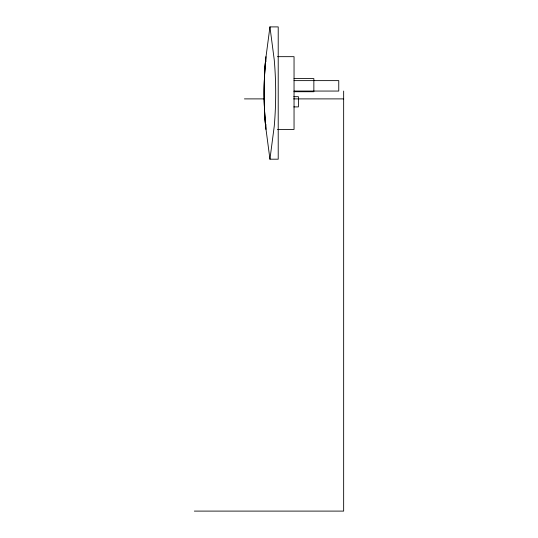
<?xml version="1.0" encoding="UTF-8"?>
<svg xmlns="http://www.w3.org/2000/svg" width="538" height="538" viewBox="0 0 538 538"><rect width="100%" height="100%" fill="white"/><g stroke="black" fill="none" stroke-linecap="round" stroke-linejoin="round"><path stroke-width="0.81" d="M269.941 159.194L274.245 126.248A271.071 190.95 90 0 0 274.245 59.846L269.941 26.9L278.213 26.9L278.213 159.194L269.941 159.194L265.604 126.248A269.061 189.537 -90 0 1 265.604 59.846L269.941 26.9M277.507 56.665L294.044 56.665L294.044 129.429L277.507 129.429M294.037 78.595L313.856 78.595L313.856 91.722L294.037 91.722M294.044 80.626L338.758 80.626L338.758 91.056L294.044 91.056M293.802 96.685L298.408 96.685L298.408 106.901L293.802 106.901M244.427 98.891L264.44 98.891M293.627 98.891L343.654 98.891M194.346 511.1L343.654 511.1L343.654 91.056M265.927 56.665L265.927 61.682M265.927 124.412L265.927 129.429M265.604 59.846A380.884 380.884 0 0 0 265.604 126.248A269.061 189.537 90 0 1 265.604 59.846"/></g></svg>
